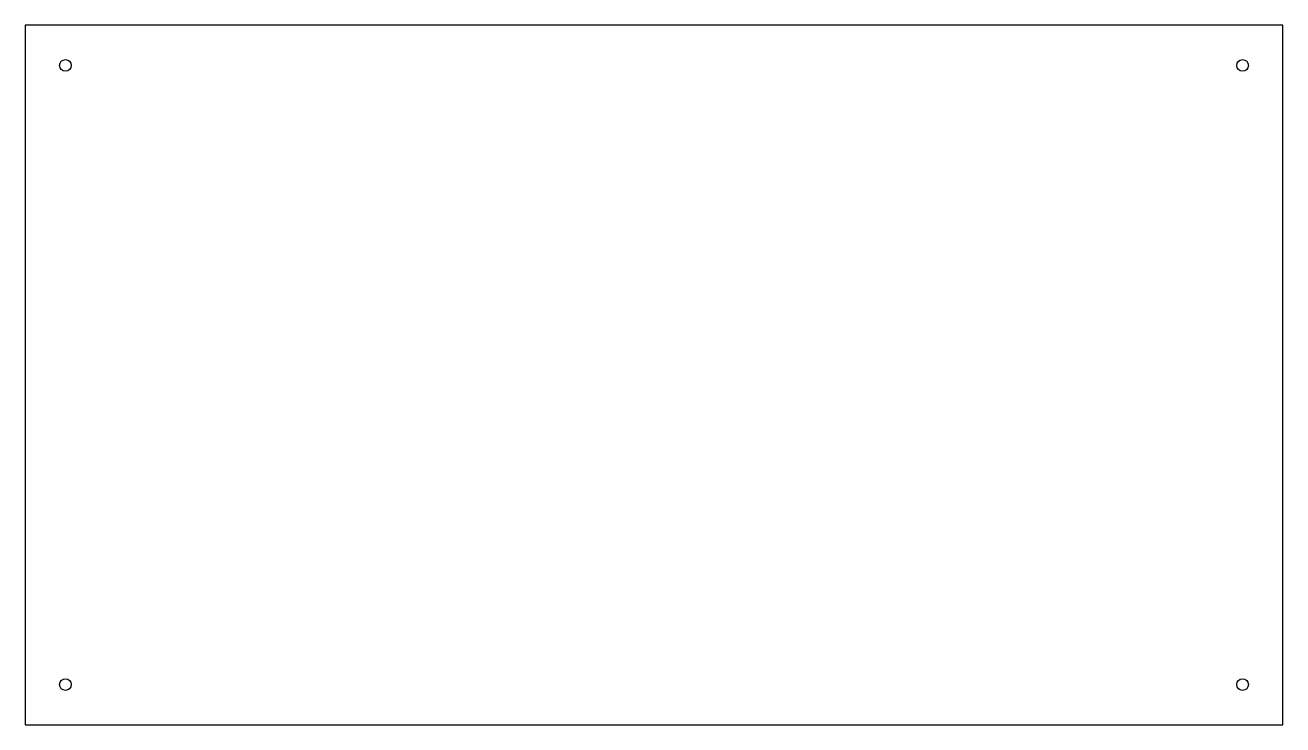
# Model space of a CAD drawing. Header units: millimetres. Extents: x -350 to -6, y 6 to 197.
import ezdxf

# ---------------------------------------------------------------- set-up
doc = ezdxf.new("R2010")
doc.units = ezdxf.units.MM
doc.layers.get('0').update_dxf_attribs({"linetype": 'CONTINUOUS'})

msp = doc.modelspace()

# ---------------------------------------------------------------- linework, layer by layer
msp.add_lwpolyline([(-6, 6), (-6, 197.2), (-349.6, 197.2), (-349.6, 6)], close=True)
for centre in [(-338.6, 186.2, 0), (-17, 186.2, 0), (-338.6, 17, 0), (-17, 17, 0)]:
    msp.add_circle(centre, 1.6)

doc.saveas('drawing.dxf')
